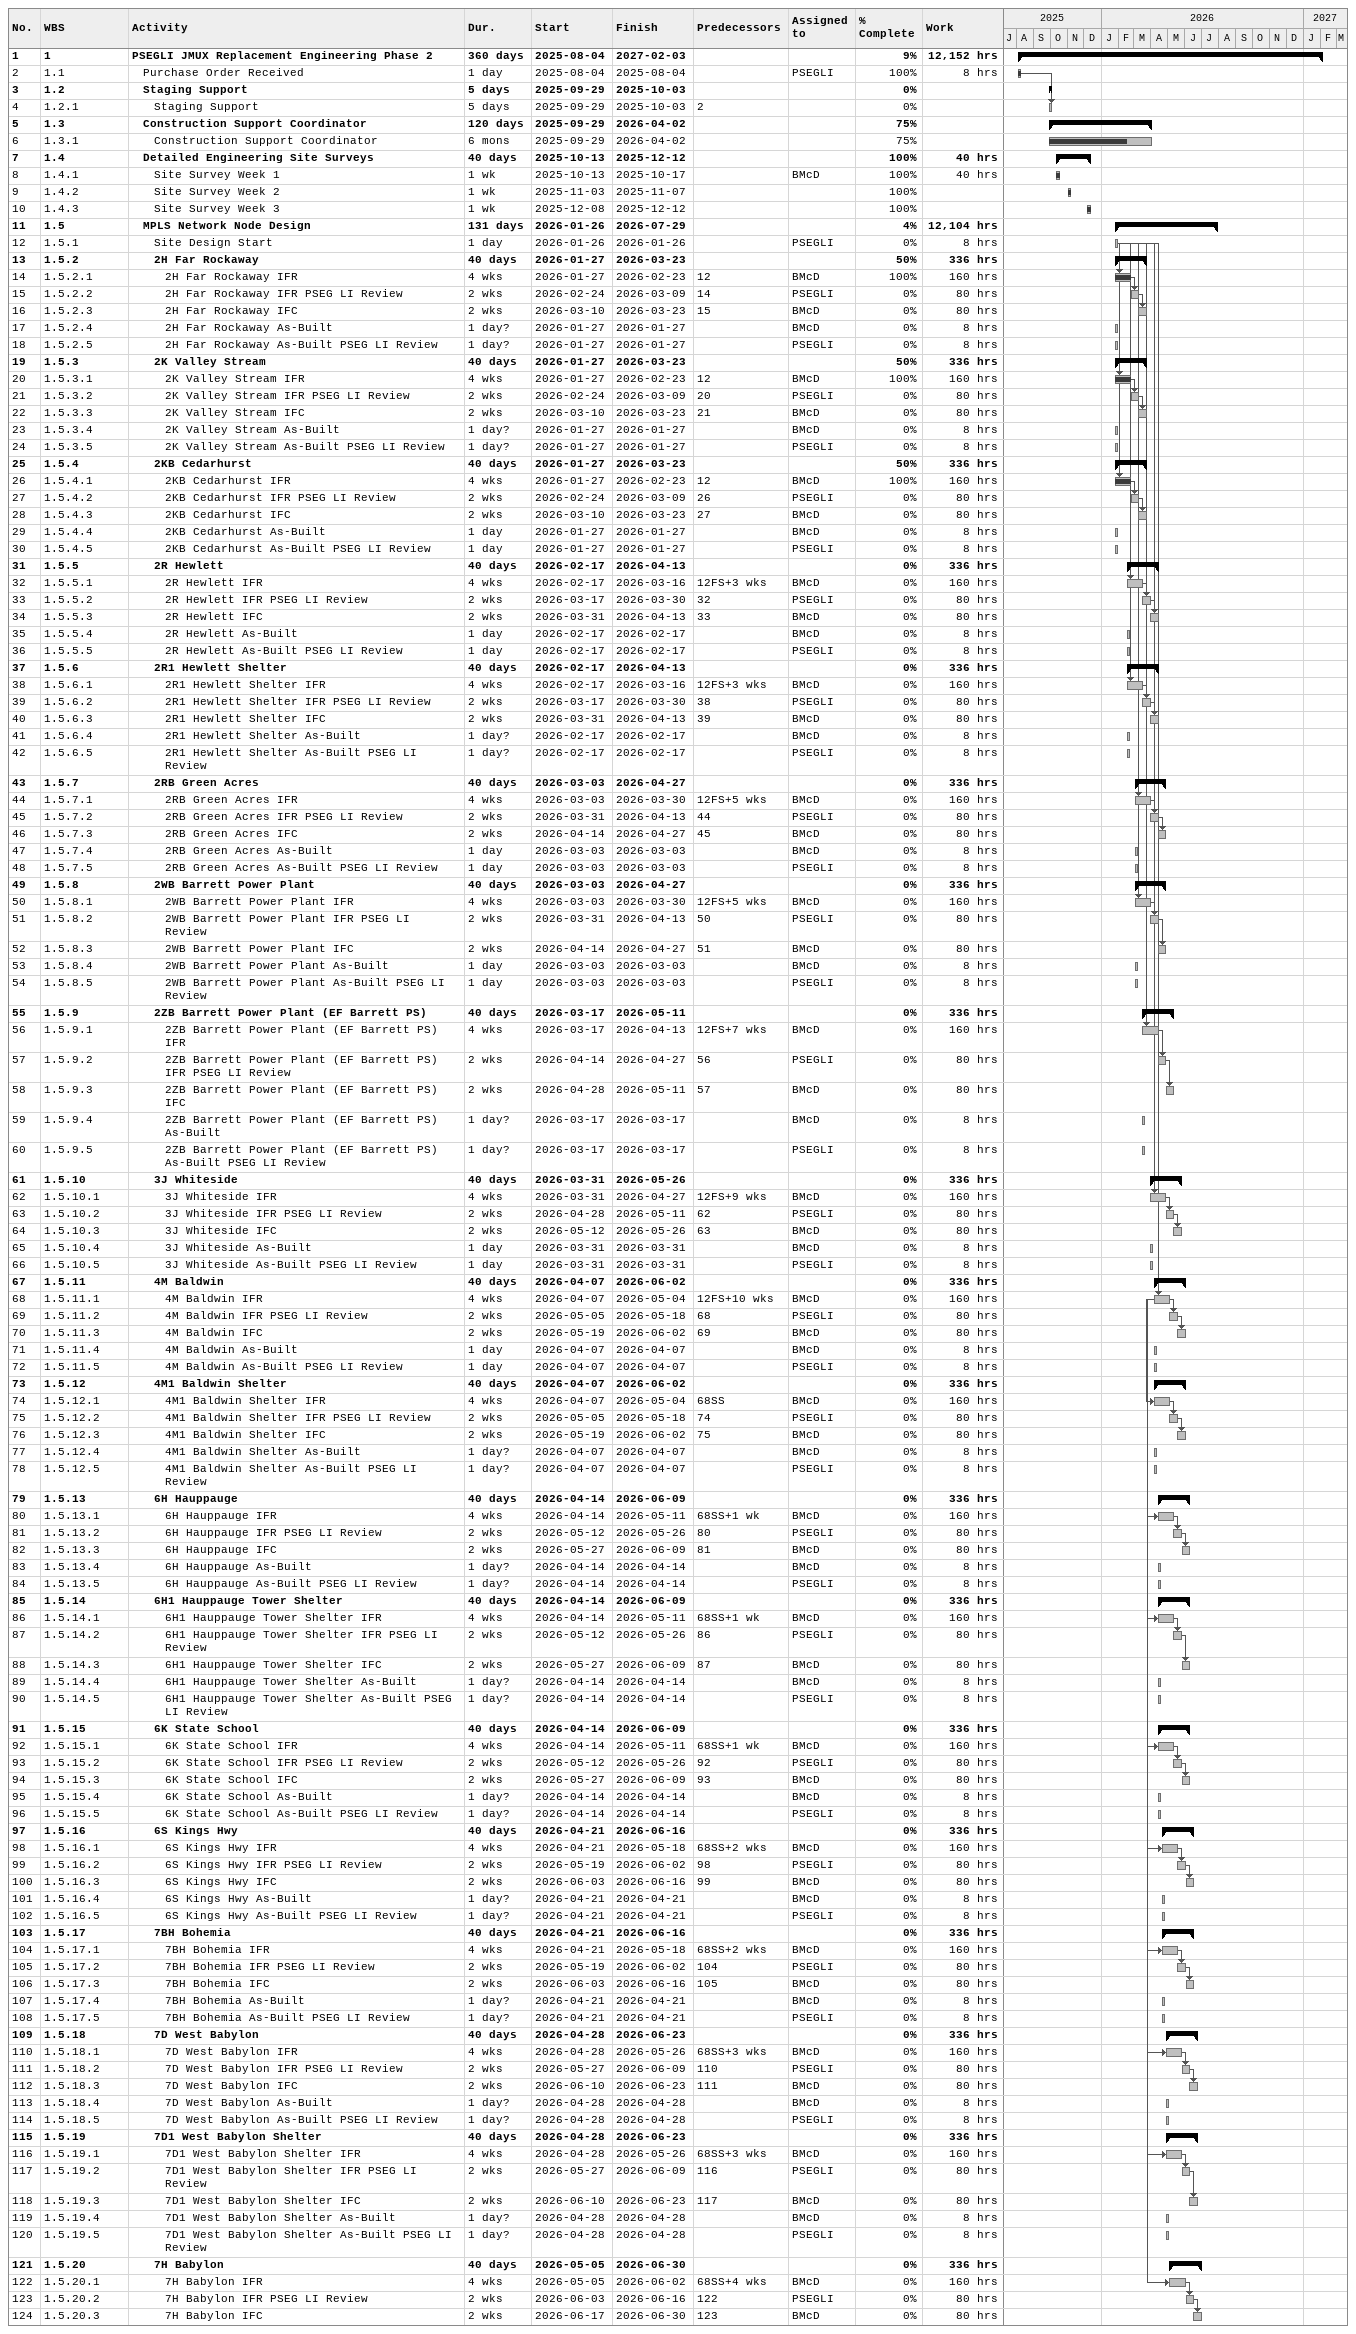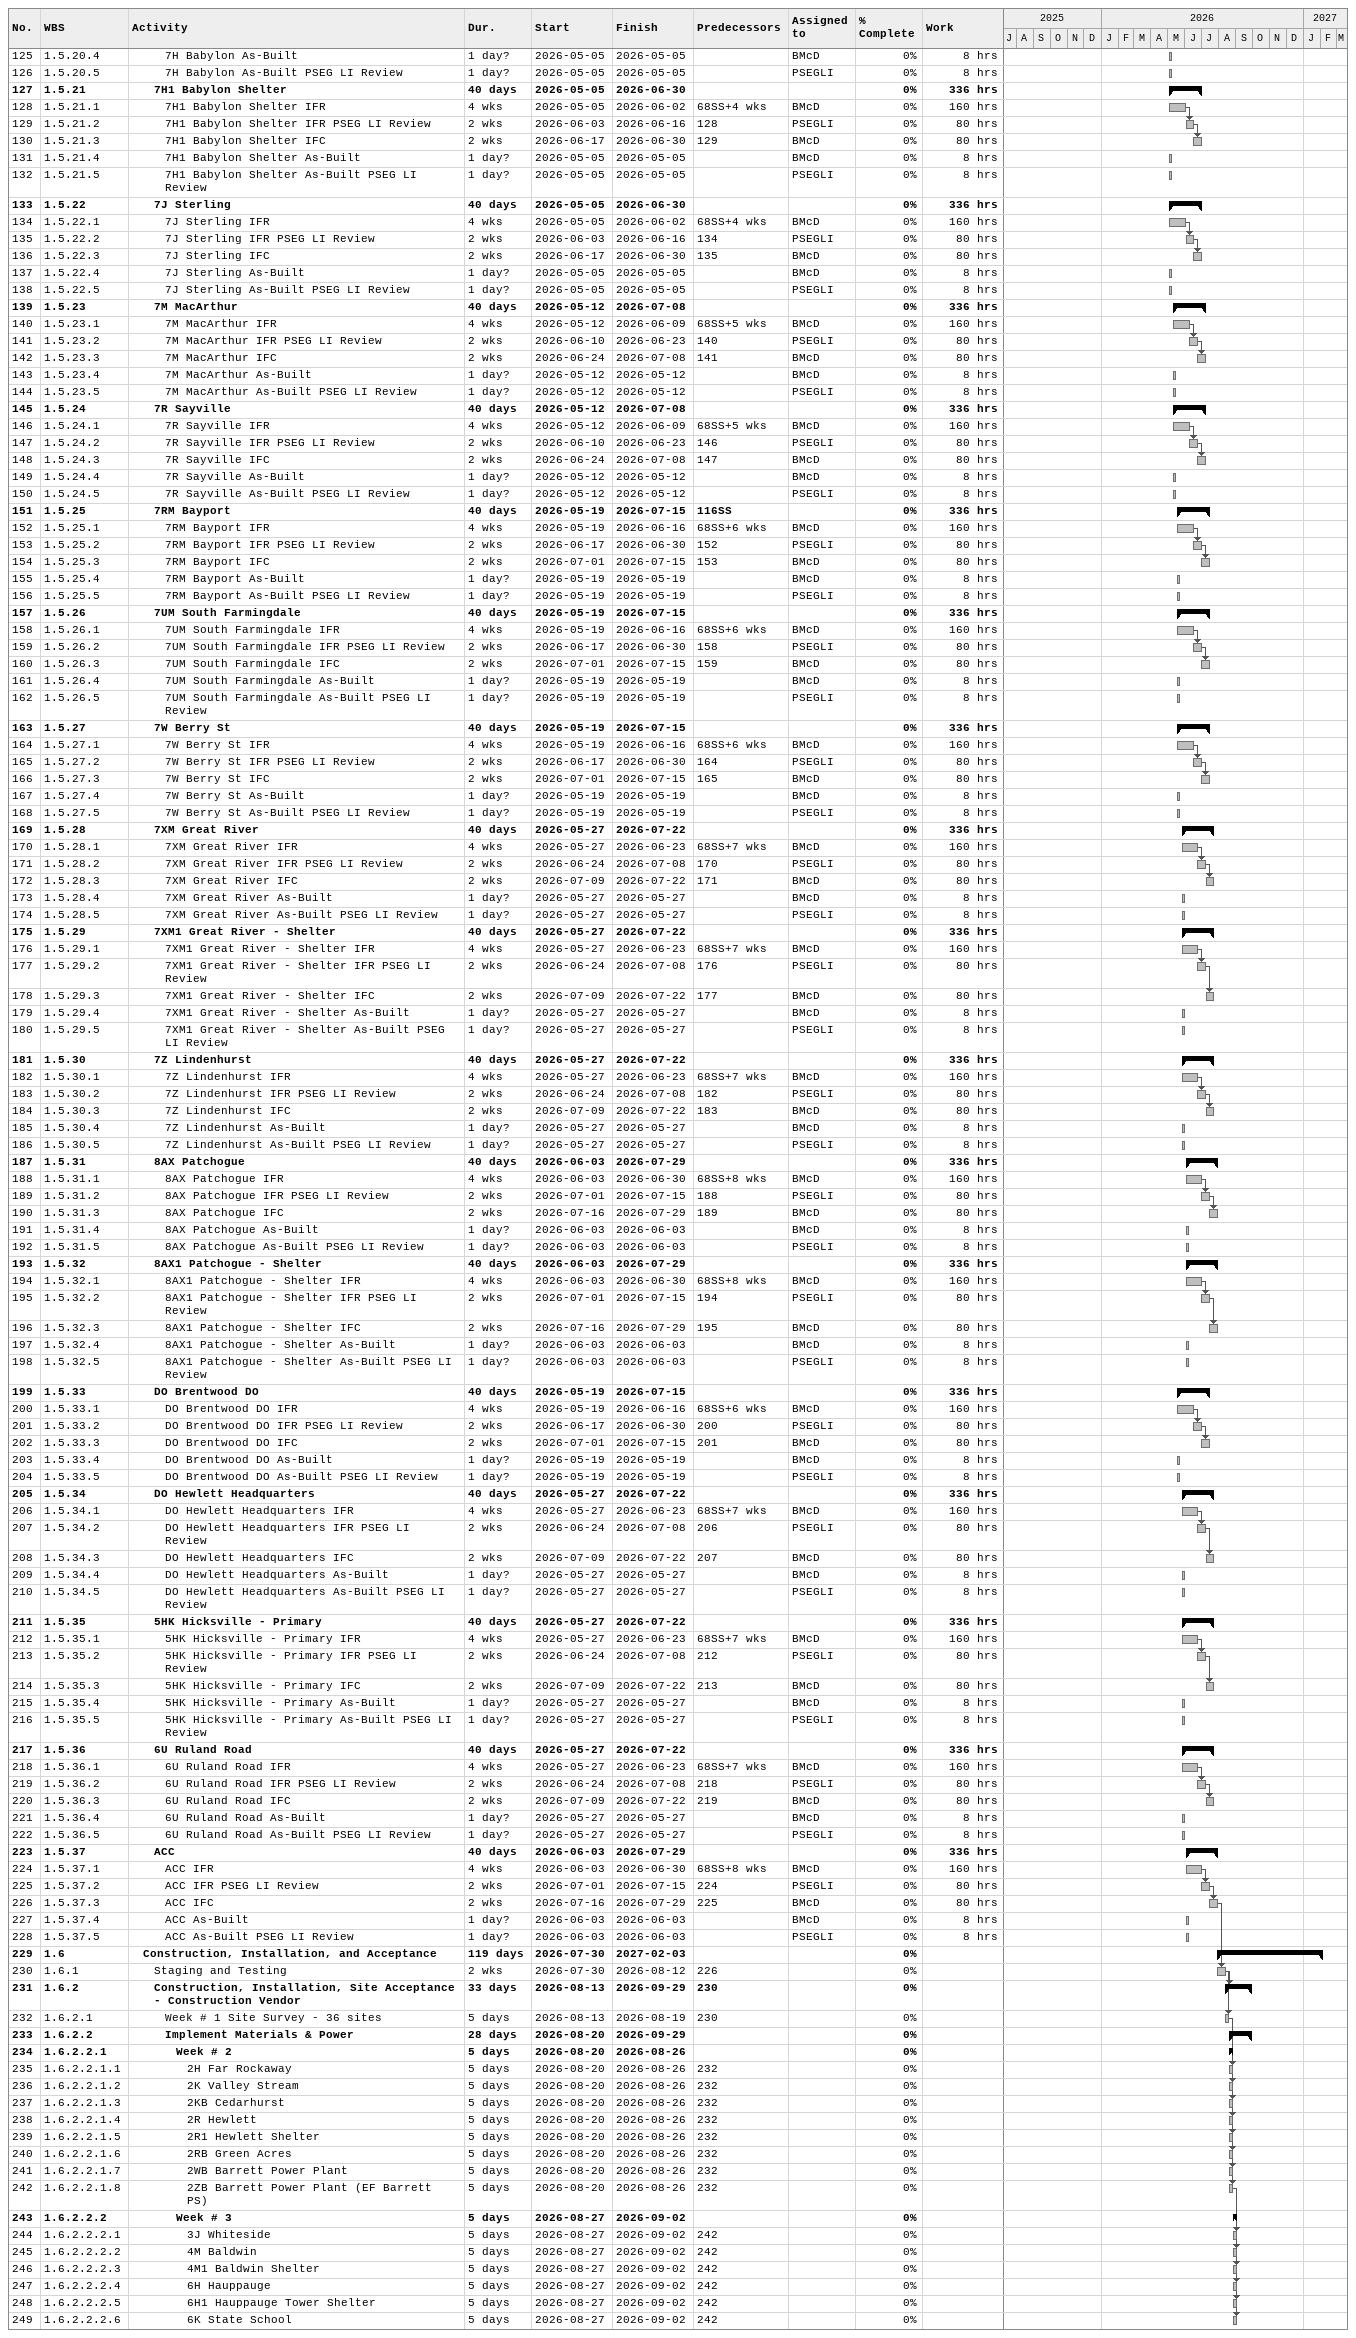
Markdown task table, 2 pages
| ID | WBS | Task | Duration | Start | Finish | Predecessors | Resources | % complete | Work (h) |
|---|---|---|---|---|---|---|---|---|---|
| 1 | 1 | **PSEGLI JMUX Replacement Engineering Phase 2** | 360d | 2025-08-04 | 2027-02-03 |  |  | 9 | 12152 |
| 2 | 1.1 | Purchase Order Received | 1d | 2025-08-04 | 2025-08-04 |  | PSEGLI | 100 | 8 |
| 3 | 1.2 | **Staging Support** | 5d | 2025-09-29 | 2025-10-03 |  |  | 0 |  |
| 4 | 1.2.1 | Staging Support | 5d | 2025-09-29 | 2025-10-03 | 2 |  | 0 |  |
| 5 | 1.3 | **Construction Support Coordinator** | 120d | 2025-09-29 | 2026-04-02 |  |  | 75 |  |
| 6 | 1.3.1 | Construction Support Coordinator | 6mo | 2025-09-29 | 2026-04-02 |  |  | 75 |  |
| 7 | 1.4 | **Detailed Engineering Site Surveys** | 40d | 2025-10-13 | 2025-12-12 |  |  | 100 | 40 |
| 8 | 1.4.1 | Site Survey Week 1 | 1w | 2025-10-13 | 2025-10-17 |  | BMcD | 100 | 40 |
| 9 | 1.4.2 | Site Survey Week 2 | 1w | 2025-11-03 | 2025-11-07 |  |  | 100 |  |
| 10 | 1.4.3 | Site Survey Week 3 | 1w | 2025-12-08 | 2025-12-12 |  |  | 100 |  |
| 11 | 1.5 | **MPLS Network Node Design** | 131d | 2026-01-26 | 2026-07-29 |  |  | 4 | 12104 |
| 12 | 1.5.1 | Site Design Start | 1d | 2026-01-26 | 2026-01-26 |  | PSEGLI | 0 | 8 |
| 13 | 1.5.2 | **2H Far Rockaway** | 40d | 2026-01-27 | 2026-03-23 |  |  | 50 | 336 |
| 14 | 1.5.2.1 | 2H Far Rockaway IFR | 4w | 2026-01-27 | 2026-02-23 | 12 | BMcD | 100 | 160 |
| 15 | 1.5.2.2 | 2H Far Rockaway IFR PSEG LI Review | 2w | 2026-02-24 | 2026-03-09 | 14 | PSEGLI | 0 | 80 |
| 16 | 1.5.2.3 | 2H Far Rockaway IFC | 2w | 2026-03-10 | 2026-03-23 | 15 | BMcD | 0 | 80 |
| 17 | 1.5.2.4 | 2H Far Rockaway As-Built | 1d? | 2026-01-27 | 2026-01-27 |  | BMcD | 0 | 8 |
| 18 | 1.5.2.5 | 2H Far Rockaway As-Built PSEG LI Review | 1d? | 2026-01-27 | 2026-01-27 |  | PSEGLI | 0 | 8 |
| 19 | 1.5.3 | **2K Valley Stream** | 40d | 2026-01-27 | 2026-03-23 |  |  | 50 | 336 |
| 20 | 1.5.3.1 | 2K Valley Stream IFR | 4w | 2026-01-27 | 2026-02-23 | 12 | BMcD | 100 | 160 |
| 21 | 1.5.3.2 | 2K Valley Stream IFR PSEG LI Review | 2w | 2026-02-24 | 2026-03-09 | 20 | PSEGLI | 0 | 80 |
| 22 | 1.5.3.3 | 2K Valley Stream IFC | 2w | 2026-03-10 | 2026-03-23 | 21 | BMcD | 0 | 80 |
| 23 | 1.5.3.4 | 2K Valley Stream As-Built | 1d? | 2026-01-27 | 2026-01-27 |  | BMcD | 0 | 8 |
| 24 | 1.5.3.5 | 2K Valley Stream As-Built PSEG LI Review | 1d? | 2026-01-27 | 2026-01-27 |  | PSEGLI | 0 | 8 |
| 25 | 1.5.4 | **2KB Cedarhurst** | 40d | 2026-01-27 | 2026-03-23 |  |  | 50 | 336 |
| 26 | 1.5.4.1 | 2KB Cedarhurst IFR | 4w | 2026-01-27 | 2026-02-23 | 12 | BMcD | 100 | 160 |
| 27 | 1.5.4.2 | 2KB Cedarhurst IFR PSEG LI Review | 2w | 2026-02-24 | 2026-03-09 | 26 | PSEGLI | 0 | 80 |
| 28 | 1.5.4.3 | 2KB Cedarhurst IFC | 2w | 2026-03-10 | 2026-03-23 | 27 | BMcD | 0 | 80 |
| 29 | 1.5.4.4 | 2KB Cedarhurst As-Built | 1d | 2026-01-27 | 2026-01-27 |  | BMcD | 0 | 8 |
| 30 | 1.5.4.5 | 2KB Cedarhurst As-Built PSEG LI Review | 1d | 2026-01-27 | 2026-01-27 |  | PSEGLI | 0 | 8 |
| 31 | 1.5.5 | **2R Hewlett** | 40d | 2026-02-17 | 2026-04-13 |  |  | 0 | 336 |
| 32 | 1.5.5.1 | 2R Hewlett IFR | 4w | 2026-02-17 | 2026-03-16 | 12FS+3w | BMcD | 0 | 160 |
| 33 | 1.5.5.2 | 2R Hewlett IFR PSEG LI Review | 2w | 2026-03-17 | 2026-03-30 | 32 | PSEGLI | 0 | 80 |
| 34 | 1.5.5.3 | 2R Hewlett IFC | 2w | 2026-03-31 | 2026-04-13 | 33 | BMcD | 0 | 80 |
| 35 | 1.5.5.4 | 2R Hewlett As-Built | 1d | 2026-02-17 | 2026-02-17 |  | BMcD | 0 | 8 |
| 36 | 1.5.5.5 | 2R Hewlett As-Built PSEG LI Review | 1d | 2026-02-17 | 2026-02-17 |  | PSEGLI | 0 | 8 |
| 37 | 1.5.6 | **2R1 Hewlett Shelter** | 40d | 2026-02-17 | 2026-04-13 |  |  | 0 | 336 |
| 38 | 1.5.6.1 | 2R1 Hewlett Shelter IFR | 4w | 2026-02-17 | 2026-03-16 | 12FS+3w | BMcD | 0 | 160 |
| 39 | 1.5.6.2 | 2R1 Hewlett Shelter IFR PSEG LI Review | 2w | 2026-03-17 | 2026-03-30 | 38 | PSEGLI | 0 | 80 |
| 40 | 1.5.6.3 | 2R1 Hewlett Shelter IFC | 2w | 2026-03-31 | 2026-04-13 | 39 | BMcD | 0 | 80 |
| 41 | 1.5.6.4 | 2R1 Hewlett Shelter As-Built | 1d? | 2026-02-17 | 2026-02-17 |  | BMcD | 0 | 8 |
| 42 | 1.5.6.5 | 2R1 Hewlett Shelter As-Built PSEG LI Review | 1d? | 2026-02-17 | 2026-02-17 |  | PSEGLI | 0 | 8 |
| 43 | 1.5.7 | **2RB Green Acres** | 40d | 2026-03-03 | 2026-04-27 |  |  | 0 | 336 |
| 44 | 1.5.7.1 | 2RB Green Acres IFR | 4w | 2026-03-03 | 2026-03-30 | 12FS+5w | BMcD | 0 | 160 |
| 45 | 1.5.7.2 | 2RB Green Acres IFR PSEG LI Review | 2w | 2026-03-31 | 2026-04-13 | 44 | PSEGLI | 0 | 80 |
| 46 | 1.5.7.3 | 2RB Green Acres IFC | 2w | 2026-04-14 | 2026-04-27 | 45 | BMcD | 0 | 80 |
| 47 | 1.5.7.4 | 2RB Green Acres As-Built | 1d | 2026-03-03 | 2026-03-03 |  | BMcD | 0 | 8 |
| 48 | 1.5.7.5 | 2RB Green Acres As-Built PSEG LI Review | 1d | 2026-03-03 | 2026-03-03 |  | PSEGLI | 0 | 8 |
| 49 | 1.5.8 | **2WB Barrett Power Plant** | 40d | 2026-03-03 | 2026-04-27 |  |  | 0 | 336 |
| 50 | 1.5.8.1 | 2WB Barrett Power Plant IFR | 4w | 2026-03-03 | 2026-03-30 | 12FS+5w | BMcD | 0 | 160 |
| 51 | 1.5.8.2 | 2WB Barrett Power Plant IFR PSEG LI Review | 2w | 2026-03-31 | 2026-04-13 | 50 | PSEGLI | 0 | 80 |
| 52 | 1.5.8.3 | 2WB Barrett Power Plant IFC | 2w | 2026-04-14 | 2026-04-27 | 51 | BMcD | 0 | 80 |
| 53 | 1.5.8.4 | 2WB Barrett Power Plant As-Built | 1d | 2026-03-03 | 2026-03-03 |  | BMcD | 0 | 8 |
| 54 | 1.5.8.5 | 2WB Barrett Power Plant As-Built PSEG LI Review | 1d | 2026-03-03 | 2026-03-03 |  | PSEGLI | 0 | 8 |
| 55 | 1.5.9 | **2ZB Barrett Power Plant (EF Barrett PS)** | 40d | 2026-03-17 | 2026-05-11 |  |  | 0 | 336 |
| 56 | 1.5.9.1 | 2ZB Barrett Power Plant (EF Barrett PS) IFR | 4w | 2026-03-17 | 2026-04-13 | 12FS+7w | BMcD | 0 | 160 |
| 57 | 1.5.9.2 | 2ZB Barrett Power Plant (EF Barrett PS) IFR PSEG LI Review | 2w | 2026-04-14 | 2026-04-27 | 56 | PSEGLI | 0 | 80 |
| 58 | 1.5.9.3 | 2ZB Barrett Power Plant (EF Barrett PS) IFC | 2w | 2026-04-28 | 2026-05-11 | 57 | BMcD | 0 | 80 |
| 59 | 1.5.9.4 | 2ZB Barrett Power Plant (EF Barrett PS) As-Built | 1d? | 2026-03-17 | 2026-03-17 |  | BMcD | 0 | 8 |
| 60 | 1.5.9.5 | 2ZB Barrett Power Plant (EF Barrett PS) As-Built PSEG LI Review | 1d? | 2026-03-17 | 2026-03-17 |  | PSEGLI | 0 | 8 |
| 61 | 1.5.10 | **3J Whiteside** | 40d | 2026-03-31 | 2026-05-26 |  |  | 0 | 336 |
| 62 | 1.5.10.1 | 3J Whiteside IFR | 4w | 2026-03-31 | 2026-04-27 | 12FS+9w | BMcD | 0 | 160 |
| 63 | 1.5.10.2 | 3J Whiteside IFR PSEG LI Review | 2w | 2026-04-28 | 2026-05-11 | 62 | PSEGLI | 0 | 80 |
| 64 | 1.5.10.3 | 3J Whiteside IFC | 2w | 2026-05-12 | 2026-05-26 | 63 | BMcD | 0 | 80 |
| 65 | 1.5.10.4 | 3J Whiteside As-Built | 1d | 2026-03-31 | 2026-03-31 |  | BMcD | 0 | 8 |
| 66 | 1.5.10.5 | 3J Whiteside As-Built PSEG LI Review | 1d | 2026-03-31 | 2026-03-31 |  | PSEGLI | 0 | 8 |
| 67 | 1.5.11 | **4M Baldwin** | 40d | 2026-04-07 | 2026-06-02 |  |  | 0 | 336 |
| 68 | 1.5.11.1 | 4M Baldwin IFR | 4w | 2026-04-07 | 2026-05-04 | 12FS+10w | BMcD | 0 | 160 |
| 69 | 1.5.11.2 | 4M Baldwin IFR PSEG LI Review | 2w | 2026-05-05 | 2026-05-18 | 68 | PSEGLI | 0 | 80 |
| 70 | 1.5.11.3 | 4M Baldwin IFC | 2w | 2026-05-19 | 2026-06-02 | 69 | BMcD | 0 | 80 |
| 71 | 1.5.11.4 | 4M Baldwin As-Built | 1d | 2026-04-07 | 2026-04-07 |  | BMcD | 0 | 8 |
| 72 | 1.5.11.5 | 4M Baldwin As-Built PSEG LI Review | 1d | 2026-04-07 | 2026-04-07 |  | PSEGLI | 0 | 8 |
| 73 | 1.5.12 | **4M1 Baldwin Shelter** | 40d | 2026-04-07 | 2026-06-02 |  |  | 0 | 336 |
| 74 | 1.5.12.1 | 4M1 Baldwin Shelter IFR | 4w | 2026-04-07 | 2026-05-04 | 68SS | BMcD | 0 | 160 |
| 75 | 1.5.12.2 | 4M1 Baldwin Shelter IFR PSEG LI Review | 2w | 2026-05-05 | 2026-05-18 | 74 | PSEGLI | 0 | 80 |
| 76 | 1.5.12.3 | 4M1 Baldwin Shelter IFC | 2w | 2026-05-19 | 2026-06-02 | 75 | BMcD | 0 | 80 |
| 77 | 1.5.12.4 | 4M1 Baldwin Shelter As-Built | 1d? | 2026-04-07 | 2026-04-07 |  | BMcD | 0 | 8 |
| 78 | 1.5.12.5 | 4M1 Baldwin Shelter As-Built PSEG LI Review | 1d? | 2026-04-07 | 2026-04-07 |  | PSEGLI | 0 | 8 |
| 79 | 1.5.13 | **6H Hauppauge** | 40d | 2026-04-14 | 2026-06-09 |  |  | 0 | 336 |
| 80 | 1.5.13.1 | 6H Hauppauge IFR | 4w | 2026-04-14 | 2026-05-11 | 68SS+1w | BMcD | 0 | 160 |
| 81 | 1.5.13.2 | 6H Hauppauge IFR PSEG LI Review | 2w | 2026-05-12 | 2026-05-26 | 80 | PSEGLI | 0 | 80 |
| 82 | 1.5.13.3 | 6H Hauppauge IFC | 2w | 2026-05-27 | 2026-06-09 | 81 | BMcD | 0 | 80 |
| 83 | 1.5.13.4 | 6H Hauppauge As-Built | 1d? | 2026-04-14 | 2026-04-14 |  | BMcD | 0 | 8 |
| 84 | 1.5.13.5 | 6H Hauppauge As-Built PSEG LI Review | 1d? | 2026-04-14 | 2026-04-14 |  | PSEGLI | 0 | 8 |
| 85 | 1.5.14 | **6H1 Hauppauge Tower Shelter** | 40d | 2026-04-14 | 2026-06-09 |  |  | 0 | 336 |
| 86 | 1.5.14.1 | 6H1 Hauppauge Tower Shelter IFR | 4w | 2026-04-14 | 2026-05-11 | 68SS+1w | BMcD | 0 | 160 |
| 87 | 1.5.14.2 | 6H1 Hauppauge Tower Shelter IFR PSEG LI Review | 2w | 2026-05-12 | 2026-05-26 | 86 | PSEGLI | 0 | 80 |
| 88 | 1.5.14.3 | 6H1 Hauppauge Tower Shelter IFC | 2w | 2026-05-27 | 2026-06-09 | 87 | BMcD | 0 | 80 |
| 89 | 1.5.14.4 | 6H1 Hauppauge Tower Shelter As-Built | 1d? | 2026-04-14 | 2026-04-14 |  | BMcD | 0 | 8 |
| 90 | 1.5.14.5 | 6H1 Hauppauge Tower Shelter As-Built PSEG LI Review | 1d? | 2026-04-14 | 2026-04-14 |  | PSEGLI | 0 | 8 |
| 91 | 1.5.15 | **6K State School** | 40d | 2026-04-14 | 2026-06-09 |  |  | 0 | 336 |
| 92 | 1.5.15.1 | 6K State School IFR | 4w | 2026-04-14 | 2026-05-11 | 68SS+1w | BMcD | 0 | 160 |
| 93 | 1.5.15.2 | 6K State School IFR PSEG LI Review | 2w | 2026-05-12 | 2026-05-26 | 92 | PSEGLI | 0 | 80 |
| 94 | 1.5.15.3 | 6K State School IFC | 2w | 2026-05-27 | 2026-06-09 | 93 | BMcD | 0 | 80 |
| 95 | 1.5.15.4 | 6K State School As-Built | 1d? | 2026-04-14 | 2026-04-14 |  | BMcD | 0 | 8 |
| 96 | 1.5.15.5 | 6K State School As-Built PSEG LI Review | 1d? | 2026-04-14 | 2026-04-14 |  | PSEGLI | 0 | 8 |
| 97 | 1.5.16 | **6S Kings Hwy** | 40d | 2026-04-21 | 2026-06-16 |  |  | 0 | 336 |
| 98 | 1.5.16.1 | 6S Kings Hwy IFR | 4w | 2026-04-21 | 2026-05-18 | 68SS+2w | BMcD | 0 | 160 |
| 99 | 1.5.16.2 | 6S Kings Hwy IFR PSEG LI Review | 2w | 2026-05-19 | 2026-06-02 | 98 | PSEGLI | 0 | 80 |
| 100 | 1.5.16.3 | 6S Kings Hwy IFC | 2w | 2026-06-03 | 2026-06-16 | 99 | BMcD | 0 | 80 |
| 101 | 1.5.16.4 | 6S Kings Hwy As-Built | 1d? | 2026-04-21 | 2026-04-21 |  | BMcD | 0 | 8 |
| 102 | 1.5.16.5 | 6S Kings Hwy As-Built PSEG LI Review | 1d? | 2026-04-21 | 2026-04-21 |  | PSEGLI | 0 | 8 |
| 103 | 1.5.17 | **7BH Bohemia** | 40d | 2026-04-21 | 2026-06-16 |  |  | 0 | 336 |
| 104 | 1.5.17.1 | 7BH Bohemia IFR | 4w | 2026-04-21 | 2026-05-18 | 68SS+2w | BMcD | 0 | 160 |
| 105 | 1.5.17.2 | 7BH Bohemia IFR PSEG LI Review | 2w | 2026-05-19 | 2026-06-02 | 104 | PSEGLI | 0 | 80 |
| 106 | 1.5.17.3 | 7BH Bohemia IFC | 2w | 2026-06-03 | 2026-06-16 | 105 | BMcD | 0 | 80 |
| 107 | 1.5.17.4 | 7BH Bohemia As-Built | 1d? | 2026-04-21 | 2026-04-21 |  | BMcD | 0 | 8 |
| 108 | 1.5.17.5 | 7BH Bohemia As-Built PSEG LI Review | 1d? | 2026-04-21 | 2026-04-21 |  | PSEGLI | 0 | 8 |
| 109 | 1.5.18 | **7D West Babylon** | 40d | 2026-04-28 | 2026-06-23 |  |  | 0 | 336 |
| 110 | 1.5.18.1 | 7D West Babylon IFR | 4w | 2026-04-28 | 2026-05-26 | 68SS+3w | BMcD | 0 | 160 |
| 111 | 1.5.18.2 | 7D West Babylon IFR PSEG LI Review | 2w | 2026-05-27 | 2026-06-09 | 110 | PSEGLI | 0 | 80 |
| 112 | 1.5.18.3 | 7D West Babylon IFC | 2w | 2026-06-10 | 2026-06-23 | 111 | BMcD | 0 | 80 |
| 113 | 1.5.18.4 | 7D West Babylon As-Built | 1d? | 2026-04-28 | 2026-04-28 |  | BMcD | 0 | 8 |
| 114 | 1.5.18.5 | 7D West Babylon As-Built PSEG LI Review | 1d? | 2026-04-28 | 2026-04-28 |  | PSEGLI | 0 | 8 |
| 115 | 1.5.19 | **7D1 West Babylon Shelter** | 40d | 2026-04-28 | 2026-06-23 |  |  | 0 | 336 |
| 116 | 1.5.19.1 | 7D1 West Babylon Shelter IFR | 4w | 2026-04-28 | 2026-05-26 | 68SS+3w | BMcD | 0 | 160 |
| 117 | 1.5.19.2 | 7D1 West Babylon Shelter IFR PSEG LI Review | 2w | 2026-05-27 | 2026-06-09 | 116 | PSEGLI | 0 | 80 |
| 118 | 1.5.19.3 | 7D1 West Babylon Shelter IFC | 2w | 2026-06-10 | 2026-06-23 | 117 | BMcD | 0 | 80 |
| 119 | 1.5.19.4 | 7D1 West Babylon Shelter As-Built | 1d? | 2026-04-28 | 2026-04-28 |  | BMcD | 0 | 8 |
| 120 | 1.5.19.5 | 7D1 West Babylon Shelter As-Built PSEG LI Review | 1d? | 2026-04-28 | 2026-04-28 |  | PSEGLI | 0 | 8 |
| 121 | 1.5.20 | **7H Babylon** | 40d | 2026-05-05 | 2026-06-30 |  |  | 0 | 336 |
| 122 | 1.5.20.1 | 7H Babylon IFR | 4w | 2026-05-05 | 2026-06-02 | 68SS+4w | BMcD | 0 | 160 |
| 123 | 1.5.20.2 | 7H Babylon IFR PSEG LI Review | 2w | 2026-06-03 | 2026-06-16 | 122 | PSEGLI | 0 | 80 |
| 124 | 1.5.20.3 | 7H Babylon IFC | 2w | 2026-06-17 | 2026-06-30 | 123 | BMcD | 0 | 80 |
| 125 | 1.5.20.4 | 7H Babylon As-Built | 1d? | 2026-05-05 | 2026-05-05 |  | BMcD | 0 | 8 |
| 126 | 1.5.20.5 | 7H Babylon As-Built PSEG LI Review | 1d? | 2026-05-05 | 2026-05-05 |  | PSEGLI | 0 | 8 |
| 127 | 1.5.21 | **7H1 Babylon Shelter** | 40d | 2026-05-05 | 2026-06-30 |  |  | 0 | 336 |
| 128 | 1.5.21.1 | 7H1 Babylon Shelter IFR | 4w | 2026-05-05 | 2026-06-02 | 68SS+4w | BMcD | 0 | 160 |
| 129 | 1.5.21.2 | 7H1 Babylon Shelter IFR PSEG LI Review | 2w | 2026-06-03 | 2026-06-16 | 128 | PSEGLI | 0 | 80 |
| 130 | 1.5.21.3 | 7H1 Babylon Shelter IFC | 2w | 2026-06-17 | 2026-06-30 | 129 | BMcD | 0 | 80 |
| 131 | 1.5.21.4 | 7H1 Babylon Shelter As-Built | 1d? | 2026-05-05 | 2026-05-05 |  | BMcD | 0 | 8 |
| 132 | 1.5.21.5 | 7H1 Babylon Shelter As-Built PSEG LI Review | 1d? | 2026-05-05 | 2026-05-05 |  | PSEGLI | 0 | 8 |
| 133 | 1.5.22 | **7J Sterling** | 40d | 2026-05-05 | 2026-06-30 |  |  | 0 | 336 |
| 134 | 1.5.22.1 | 7J Sterling IFR | 4w | 2026-05-05 | 2026-06-02 | 68SS+4w | BMcD | 0 | 160 |
| 135 | 1.5.22.2 | 7J Sterling IFR PSEG LI Review | 2w | 2026-06-03 | 2026-06-16 | 134 | PSEGLI | 0 | 80 |
| 136 | 1.5.22.3 | 7J Sterling IFC | 2w | 2026-06-17 | 2026-06-30 | 135 | BMcD | 0 | 80 |
| 137 | 1.5.22.4 | 7J Sterling As-Built | 1d? | 2026-05-05 | 2026-05-05 |  | BMcD | 0 | 8 |
| 138 | 1.5.22.5 | 7J Sterling As-Built PSEG LI Review | 1d? | 2026-05-05 | 2026-05-05 |  | PSEGLI | 0 | 8 |
| 139 | 1.5.23 | **7M MacArthur** | 40d | 2026-05-12 | 2026-07-08 |  |  | 0 | 336 |
| 140 | 1.5.23.1 | 7M MacArthur IFR | 4w | 2026-05-12 | 2026-06-09 | 68SS+5w | BMcD | 0 | 160 |
| 141 | 1.5.23.2 | 7M MacArthur IFR PSEG LI Review | 2w | 2026-06-10 | 2026-06-23 | 140 | PSEGLI | 0 | 80 |
| 142 | 1.5.23.3 | 7M MacArthur IFC | 2w | 2026-06-24 | 2026-07-08 | 141 | BMcD | 0 | 80 |
| 143 | 1.5.23.4 | 7M MacArthur As-Built | 1d? | 2026-05-12 | 2026-05-12 |  | BMcD | 0 | 8 |
| 144 | 1.5.23.5 | 7M MacArthur As-Built PSEG LI Review | 1d? | 2026-05-12 | 2026-05-12 |  | PSEGLI | 0 | 8 |
| 145 | 1.5.24 | **7R Sayville** | 40d | 2026-05-12 | 2026-07-08 |  |  | 0 | 336 |
| 146 | 1.5.24.1 | 7R Sayville IFR | 4w | 2026-05-12 | 2026-06-09 | 68SS+5w | BMcD | 0 | 160 |
| 147 | 1.5.24.2 | 7R Sayville IFR PSEG LI Review | 2w | 2026-06-10 | 2026-06-23 | 146 | PSEGLI | 0 | 80 |
| 148 | 1.5.24.3 | 7R Sayville IFC | 2w | 2026-06-24 | 2026-07-08 | 147 | BMcD | 0 | 80 |
| 149 | 1.5.24.4 | 7R Sayville As-Built | 1d? | 2026-05-12 | 2026-05-12 |  | BMcD | 0 | 8 |
| 150 | 1.5.24.5 | 7R Sayville As-Built PSEG LI Review | 1d? | 2026-05-12 | 2026-05-12 |  | PSEGLI | 0 | 8 |
| 151 | 1.5.25 | **7RM Bayport** | 40d | 2026-05-19 | 2026-07-15 | 116SS |  | 0 | 336 |
| 152 | 1.5.25.1 | 7RM Bayport IFR | 4w | 2026-05-19 | 2026-06-16 | 68SS+6w | BMcD | 0 | 160 |
| 153 | 1.5.25.2 | 7RM Bayport IFR PSEG LI Review | 2w | 2026-06-17 | 2026-06-30 | 152 | PSEGLI | 0 | 80 |
| 154 | 1.5.25.3 | 7RM Bayport IFC | 2w | 2026-07-01 | 2026-07-15 | 153 | BMcD | 0 | 80 |
| 155 | 1.5.25.4 | 7RM Bayport As-Built | 1d? | 2026-05-19 | 2026-05-19 |  | BMcD | 0 | 8 |
| 156 | 1.5.25.5 | 7RM Bayport As-Built PSEG LI Review | 1d? | 2026-05-19 | 2026-05-19 |  | PSEGLI | 0 | 8 |
| 157 | 1.5.26 | **7UM South Farmingdale** | 40d | 2026-05-19 | 2026-07-15 |  |  | 0 | 336 |
| 158 | 1.5.26.1 | 7UM South Farmingdale IFR | 4w | 2026-05-19 | 2026-06-16 | 68SS+6w | BMcD | 0 | 160 |
| 159 | 1.5.26.2 | 7UM South Farmingdale IFR PSEG LI Review | 2w | 2026-06-17 | 2026-06-30 | 158 | PSEGLI | 0 | 80 |
| 160 | 1.5.26.3 | 7UM South Farmingdale IFC | 2w | 2026-07-01 | 2026-07-15 | 159 | BMcD | 0 | 80 |
| 161 | 1.5.26.4 | 7UM South Farmingdale As-Built | 1d? | 2026-05-19 | 2026-05-19 |  | BMcD | 0 | 8 |
| 162 | 1.5.26.5 | 7UM South Farmingdale As-Built PSEG LI Review | 1d? | 2026-05-19 | 2026-05-19 |  | PSEGLI | 0 | 8 |
| 163 | 1.5.27 | **7W Berry St** | 40d | 2026-05-19 | 2026-07-15 |  |  | 0 | 336 |
| 164 | 1.5.27.1 | 7W Berry St IFR | 4w | 2026-05-19 | 2026-06-16 | 68SS+6w | BMcD | 0 | 160 |
| 165 | 1.5.27.2 | 7W Berry St IFR PSEG LI Review | 2w | 2026-06-17 | 2026-06-30 | 164 | PSEGLI | 0 | 80 |
| 166 | 1.5.27.3 | 7W Berry St IFC | 2w | 2026-07-01 | 2026-07-15 | 165 | BMcD | 0 | 80 |
| 167 | 1.5.27.4 | 7W Berry St As-Built | 1d? | 2026-05-19 | 2026-05-19 |  | BMcD | 0 | 8 |
| 168 | 1.5.27.5 | 7W Berry St As-Built PSEG LI Review | 1d? | 2026-05-19 | 2026-05-19 |  | PSEGLI | 0 | 8 |
| 169 | 1.5.28 | **7XM Great River** | 40d | 2026-05-27 | 2026-07-22 |  |  | 0 | 336 |
| 170 | 1.5.28.1 | 7XM Great River IFR | 4w | 2026-05-27 | 2026-06-23 | 68SS+7w | BMcD | 0 | 160 |
| 171 | 1.5.28.2 | 7XM Great River IFR PSEG LI Review | 2w | 2026-06-24 | 2026-07-08 | 170 | PSEGLI | 0 | 80 |
| 172 | 1.5.28.3 | 7XM Great River IFC | 2w | 2026-07-09 | 2026-07-22 | 171 | BMcD | 0 | 80 |
| 173 | 1.5.28.4 | 7XM Great River As-Built | 1d? | 2026-05-27 | 2026-05-27 |  | BMcD | 0 | 8 |
| 174 | 1.5.28.5 | 7XM Great River As-Built PSEG LI Review | 1d? | 2026-05-27 | 2026-05-27 |  | PSEGLI | 0 | 8 |
| 175 | 1.5.29 | **7XM1 Great River - Shelter** | 40d | 2026-05-27 | 2026-07-22 |  |  | 0 | 336 |
| 176 | 1.5.29.1 | 7XM1 Great River - Shelter IFR | 4w | 2026-05-27 | 2026-06-23 | 68SS+7w | BMcD | 0 | 160 |
| 177 | 1.5.29.2 | 7XM1 Great River - Shelter IFR PSEG LI Review | 2w | 2026-06-24 | 2026-07-08 | 176 | PSEGLI | 0 | 80 |
| 178 | 1.5.29.3 | 7XM1 Great River - Shelter IFC | 2w | 2026-07-09 | 2026-07-22 | 177 | BMcD | 0 | 80 |
| 179 | 1.5.29.4 | 7XM1 Great River - Shelter As-Built | 1d? | 2026-05-27 | 2026-05-27 |  | BMcD | 0 | 8 |
| 180 | 1.5.29.5 | 7XM1 Great River - Shelter As-Built PSEG LI Review | 1d? | 2026-05-27 | 2026-05-27 |  | PSEGLI | 0 | 8 |
| 181 | 1.5.30 | **7Z Lindenhurst** | 40d | 2026-05-27 | 2026-07-22 |  |  | 0 | 336 |
| 182 | 1.5.30.1 | 7Z Lindenhurst IFR | 4w | 2026-05-27 | 2026-06-23 | 68SS+7w | BMcD | 0 | 160 |
| 183 | 1.5.30.2 | 7Z Lindenhurst IFR PSEG LI Review | 2w | 2026-06-24 | 2026-07-08 | 182 | PSEGLI | 0 | 80 |
| 184 | 1.5.30.3 | 7Z Lindenhurst IFC | 2w | 2026-07-09 | 2026-07-22 | 183 | BMcD | 0 | 80 |
| 185 | 1.5.30.4 | 7Z Lindenhurst As-Built | 1d? | 2026-05-27 | 2026-05-27 |  | BMcD | 0 | 8 |
| 186 | 1.5.30.5 | 7Z Lindenhurst As-Built PSEG LI Review | 1d? | 2026-05-27 | 2026-05-27 |  | PSEGLI | 0 | 8 |
| 187 | 1.5.31 | **8AX Patchogue** | 40d | 2026-06-03 | 2026-07-29 |  |  | 0 | 336 |
| 188 | 1.5.31.1 | 8AX Patchogue IFR | 4w | 2026-06-03 | 2026-06-30 | 68SS+8w | BMcD | 0 | 160 |
| 189 | 1.5.31.2 | 8AX Patchogue IFR PSEG LI Review | 2w | 2026-07-01 | 2026-07-15 | 188 | PSEGLI | 0 | 80 |
| 190 | 1.5.31.3 | 8AX Patchogue IFC | 2w | 2026-07-16 | 2026-07-29 | 189 | BMcD | 0 | 80 |
| 191 | 1.5.31.4 | 8AX Patchogue As-Built | 1d? | 2026-06-03 | 2026-06-03 |  | BMcD | 0 | 8 |
| 192 | 1.5.31.5 | 8AX Patchogue As-Built PSEG LI Review | 1d? | 2026-06-03 | 2026-06-03 |  | PSEGLI | 0 | 8 |
| 193 | 1.5.32 | **8AX1 Patchogue - Shelter** | 40d | 2026-06-03 | 2026-07-29 |  |  | 0 | 336 |
| 194 | 1.5.32.1 | 8AX1 Patchogue - Shelter IFR | 4w | 2026-06-03 | 2026-06-30 | 68SS+8w | BMcD | 0 | 160 |
| 195 | 1.5.32.2 | 8AX1 Patchogue - Shelter IFR PSEG LI Review | 2w | 2026-07-01 | 2026-07-15 | 194 | PSEGLI | 0 | 80 |
| 196 | 1.5.32.3 | 8AX1 Patchogue - Shelter IFC | 2w | 2026-07-16 | 2026-07-29 | 195 | BMcD | 0 | 80 |
| 197 | 1.5.32.4 | 8AX1 Patchogue - Shelter As-Built | 1d? | 2026-06-03 | 2026-06-03 |  | BMcD | 0 | 8 |
| 198 | 1.5.32.5 | 8AX1 Patchogue - Shelter As-Built PSEG LI Review | 1d? | 2026-06-03 | 2026-06-03 |  | PSEGLI | 0 | 8 |
| 199 | 1.5.33 | **DO Brentwood DO** | 40d | 2026-05-19 | 2026-07-15 |  |  | 0 | 336 |
| 200 | 1.5.33.1 | DO Brentwood DO IFR | 4w | 2026-05-19 | 2026-06-16 | 68SS+6w | BMcD | 0 | 160 |
| 201 | 1.5.33.2 | DO Brentwood DO IFR PSEG LI Review | 2w | 2026-06-17 | 2026-06-30 | 200 | PSEGLI | 0 | 80 |
| 202 | 1.5.33.3 | DO Brentwood DO IFC | 2w | 2026-07-01 | 2026-07-15 | 201 | BMcD | 0 | 80 |
| 203 | 1.5.33.4 | DO Brentwood DO As-Built | 1d? | 2026-05-19 | 2026-05-19 |  | BMcD | 0 | 8 |
| 204 | 1.5.33.5 | DO Brentwood DO As-Built PSEG LI Review | 1d? | 2026-05-19 | 2026-05-19 |  | PSEGLI | 0 | 8 |
| 205 | 1.5.34 | **DO Hewlett Headquarters** | 40d | 2026-05-27 | 2026-07-22 |  |  | 0 | 336 |
| 206 | 1.5.34.1 | DO Hewlett Headquarters IFR | 4w | 2026-05-27 | 2026-06-23 | 68SS+7w | BMcD | 0 | 160 |
| 207 | 1.5.34.2 | DO Hewlett Headquarters IFR PSEG LI Review | 2w | 2026-06-24 | 2026-07-08 | 206 | PSEGLI | 0 | 80 |
| 208 | 1.5.34.3 | DO Hewlett Headquarters IFC | 2w | 2026-07-09 | 2026-07-22 | 207 | BMcD | 0 | 80 |
| 209 | 1.5.34.4 | DO Hewlett Headquarters As-Built | 1d? | 2026-05-27 | 2026-05-27 |  | BMcD | 0 | 8 |
| 210 | 1.5.34.5 | DO Hewlett Headquarters As-Built PSEG LI Review | 1d? | 2026-05-27 | 2026-05-27 |  | PSEGLI | 0 | 8 |
| 211 | 1.5.35 | **5HK Hicksville - Primary** | 40d | 2026-05-27 | 2026-07-22 |  |  | 0 | 336 |
| 212 | 1.5.35.1 | 5HK Hicksville - Primary IFR | 4w | 2026-05-27 | 2026-06-23 | 68SS+7w | BMcD | 0 | 160 |
| 213 | 1.5.35.2 | 5HK Hicksville - Primary IFR PSEG LI Review | 2w | 2026-06-24 | 2026-07-08 | 212 | PSEGLI | 0 | 80 |
| 214 | 1.5.35.3 | 5HK Hicksville - Primary IFC | 2w | 2026-07-09 | 2026-07-22 | 213 | BMcD | 0 | 80 |
| 215 | 1.5.35.4 | 5HK Hicksville - Primary As-Built | 1d? | 2026-05-27 | 2026-05-27 |  | BMcD | 0 | 8 |
| 216 | 1.5.35.5 | 5HK Hicksville - Primary As-Built PSEG LI Review | 1d? | 2026-05-27 | 2026-05-27 |  | PSEGLI | 0 | 8 |
| 217 | 1.5.36 | **6U Ruland Road** | 40d | 2026-05-27 | 2026-07-22 |  |  | 0 | 336 |
| 218 | 1.5.36.1 | 6U Ruland Road IFR | 4w | 2026-05-27 | 2026-06-23 | 68SS+7w | BMcD | 0 | 160 |
| 219 | 1.5.36.2 | 6U Ruland Road IFR PSEG LI Review | 2w | 2026-06-24 | 2026-07-08 | 218 | PSEGLI | 0 | 80 |
| 220 | 1.5.36.3 | 6U Ruland Road IFC | 2w | 2026-07-09 | 2026-07-22 | 219 | BMcD | 0 | 80 |
| 221 | 1.5.36.4 | 6U Ruland Road As-Built | 1d? | 2026-05-27 | 2026-05-27 |  | BMcD | 0 | 8 |
| 222 | 1.5.36.5 | 6U Ruland Road As-Built PSEG LI Review | 1d? | 2026-05-27 | 2026-05-27 |  | PSEGLI | 0 | 8 |
| 223 | 1.5.37 | **ACC** | 40d | 2026-06-03 | 2026-07-29 |  |  | 0 | 336 |
| 224 | 1.5.37.1 | ACC IFR | 4w | 2026-06-03 | 2026-06-30 | 68SS+8w | BMcD | 0 | 160 |
| 225 | 1.5.37.2 | ACC IFR PSEG LI Review | 2w | 2026-07-01 | 2026-07-15 | 224 | PSEGLI | 0 | 80 |
| 226 | 1.5.37.3 | ACC IFC | 2w | 2026-07-16 | 2026-07-29 | 225 | BMcD | 0 | 80 |
| 227 | 1.5.37.4 | ACC As-Built | 1d? | 2026-06-03 | 2026-06-03 |  | BMcD | 0 | 8 |
| 228 | 1.5.37.5 | ACC As-Built PSEG LI Review | 1d? | 2026-06-03 | 2026-06-03 |  | PSEGLI | 0 | 8 |
| 229 | 1.6 | **Construction, Installation, and Acceptance** | 119d | 2026-07-30 | 2027-02-03 |  |  | 0 |  |
| 230 | 1.6.1 | Staging and Testing | 2w | 2026-07-30 | 2026-08-12 | 226 |  | 0 |  |
| 231 | 1.6.2 | **Construction, Installation, Site Acceptance - Construction Vendor** | 33d | 2026-08-13 | 2026-09-29 | 230 |  | 0 |  |
| 232 | 1.6.2.1 | Week # 1 Site Survey - 36 sites | 5d | 2026-08-13 | 2026-08-19 | 230 |  | 0 |  |
| 233 | 1.6.2.2 | **Implement Materials & Power** | 28d | 2026-08-20 | 2026-09-29 |  |  | 0 |  |
| 234 | 1.6.2.2.1 | **Week # 2** | 5d | 2026-08-20 | 2026-08-26 |  |  | 0 |  |
| 235 | 1.6.2.2.1.1 | 2H Far Rockaway | 5d | 2026-08-20 | 2026-08-26 | 232 |  | 0 |  |
| 236 | 1.6.2.2.1.2 | 2K Valley Stream | 5d | 2026-08-20 | 2026-08-26 | 232 |  | 0 |  |
| 237 | 1.6.2.2.1.3 | 2KB Cedarhurst | 5d | 2026-08-20 | 2026-08-26 | 232 |  | 0 |  |
| 238 | 1.6.2.2.1.4 | 2R Hewlett | 5d | 2026-08-20 | 2026-08-26 | 232 |  | 0 |  |
| 239 | 1.6.2.2.1.5 | 2R1 Hewlett Shelter | 5d | 2026-08-20 | 2026-08-26 | 232 |  | 0 |  |
| 240 | 1.6.2.2.1.6 | 2RB Green Acres | 5d | 2026-08-20 | 2026-08-26 | 232 |  | 0 |  |
| 241 | 1.6.2.2.1.7 | 2WB Barrett Power Plant | 5d | 2026-08-20 | 2026-08-26 | 232 |  | 0 |  |
| 242 | 1.6.2.2.1.8 | 2ZB Barrett Power Plant (EF Barrett PS) | 5d | 2026-08-20 | 2026-08-26 | 232 |  | 0 |  |
| 243 | 1.6.2.2.2 | **Week # 3** | 5d | 2026-08-27 | 2026-09-02 |  |  | 0 |  |
| 244 | 1.6.2.2.2.1 | 3J Whiteside | 5d | 2026-08-27 | 2026-09-02 | 242 |  | 0 |  |
| 245 | 1.6.2.2.2.2 | 4M Baldwin | 5d | 2026-08-27 | 2026-09-02 | 242 |  | 0 |  |
| 246 | 1.6.2.2.2.3 | 4M1 Baldwin Shelter | 5d | 2026-08-27 | 2026-09-02 | 242 |  | 0 |  |
| 247 | 1.6.2.2.2.4 | 6H Hauppauge | 5d | 2026-08-27 | 2026-09-02 | 242 |  | 0 |  |
| 248 | 1.6.2.2.2.5 | 6H1 Hauppauge Tower Shelter | 5d | 2026-08-27 | 2026-09-02 | 242 |  | 0 |  |
| 249 | 1.6.2.2.2.6 | 6K State School | 5d | 2026-08-27 | 2026-09-02 | 242 |  | 0 |  |
